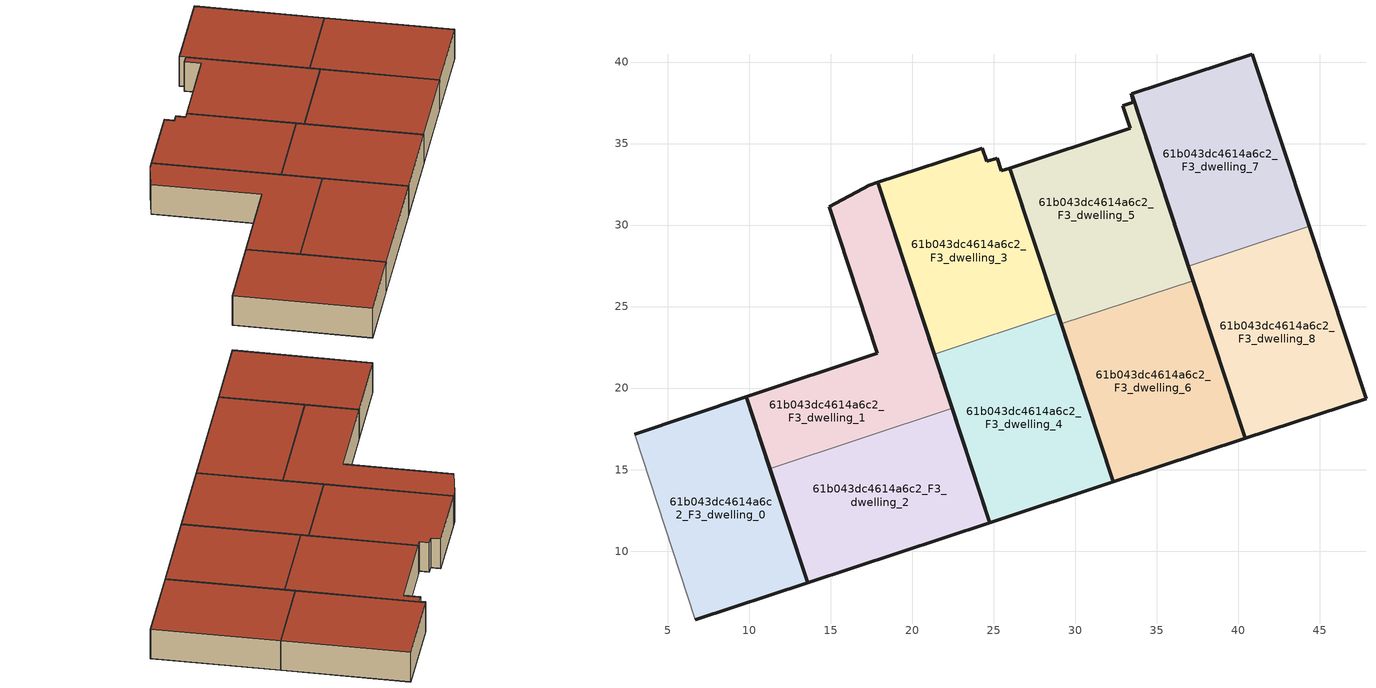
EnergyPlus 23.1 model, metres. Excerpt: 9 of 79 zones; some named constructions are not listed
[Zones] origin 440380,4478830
61b043dc4614a6c2_F3_dwelling_0
 floor to 61b043dc4614a6c2_F2_dwelling_0 (EU_floor_Construction): 13.58,8.06 9.82,19.46 2.96,17.17 6.68,5.79 z9
 wall outside (EU_wall_Construction): 2.96,17.17 9.82,19.46 13.58,8.06 6.68,5.79 z9:12
 wall adiabatic (EU_wall_Construction): 6.68,5.79 2.96,17.17 z9:12
 roof outside (EU_roof_Construction): 9.82,19.46 13.58,8.06 6.68,5.79 2.96,17.17 z12
61b043dc4614a6c2_F3_dwelling_1
 floor to 61b043dc4614a6c2_F2_dwelling_1 (EU_floor_Construction): 22.45,18.75 17.88,32.62 17.36,32.46 14.9,31.11 17.85,22.13 9.82,19.46 11.27,15.06 z9
 wall outside (EU_wall_Construction): 11.27,15.06 9.82,19.46 17.85,22.13 14.9,31.11 17.36,32.46 17.88,32.62 22.45,18.75 z9:12
 wall to 61b043dc4614a6c2_F3_dwelling_2 (EU_wall_Construction): 22.45,18.75 11.27,15.06 z9:12
 roof outside (EU_roof_Construction): 17.88,32.62 22.45,18.75 11.27,15.06 9.82,19.46 17.85,22.13 14.9,31.11 17.36,32.46 z12
61b043dc4614a6c2_F3_dwelling_2
 floor to 61b043dc4614a6c2_F2_dwelling_2 (EU_floor_Construction): 24.76,11.75 22.45,18.75 11.27,15.06 13.58,8.06 z9
 wall outside (EU_wall_Construction): 22.45,18.75 24.76,11.75 13.58,8.06 11.27,15.06 z9:12
 roof outside (EU_roof_Construction): 22.45,18.75 24.76,11.75 13.58,8.06 11.27,15.06 z12
61b043dc4614a6c2_F3_dwelling_3
 floor to 61b043dc4614a6c2_F2_dwelling_3 (EU_floor_Construction): 28.92,24.59 25.98,33.5 25.46,33.32 25.21,34.11 24.55,33.91 24.28,34.72 17.88,32.62 21.35,22.09 z9
 wall outside (EU_wall_Construction): 21.35,22.09 17.88,32.62 24.28,34.72 24.55,33.91 25.21,34.11 25.46,33.32 25.98,33.5 28.92,24.59 z9:12
 wall to 61b043dc4614a6c2_F3_dwelling_4 (EU_wall_Construction): 28.92,24.59 21.35,22.09 z9:12
 roof outside (EU_roof_Construction): 25.98,33.5 28.92,24.59 21.35,22.09 17.88,32.62 24.28,34.72 24.55,33.91 25.21,34.11 25.46,33.32 z12
61b043dc4614a6c2_F3_dwelling_4
 floor to 61b043dc4614a6c2_F2_dwelling_4 (EU_floor_Construction): 32.33,14.24 28.92,24.59 21.35,22.09 24.76,11.75 z9
 wall outside (EU_wall_Construction): 28.92,24.59 32.33,14.24 24.76,11.75 21.35,22.09 z9:12
 roof outside (EU_roof_Construction): 28.92,24.59 32.33,14.24 24.76,11.75 21.35,22.09 z12
61b043dc4614a6c2_F3_dwelling_5
 floor to 61b043dc4614a6c2_F2_dwelling_5 (EU_floor_Construction): 37.22,26.6 33.45,38.05 33.43,38.04 33.55,37.52 32.91,37.3 33.37,35.94 25.98,33.5 29.14,23.93 z9
 wall outside (EU_wall_Construction): 29.14,23.93 25.98,33.5 33.37,35.94 32.91,37.3 33.55,37.52 33.43,38.04 33.45,38.05 37.22,26.6 z9:12
 wall to 61b043dc4614a6c2_F3_dwelling_6 (EU_wall_Construction): 37.22,26.6 29.14,23.93 z9:12
 roof outside (EU_roof_Construction): 33.55,37.52 33.43,38.04 33.45,38.05 37.22,26.6 29.14,23.93 25.98,33.5 33.37,35.94 32.91,37.3 z12
61b043dc4614a6c2_F3_dwelling_6
 floor to 61b043dc4614a6c2_F2_dwelling_6 (EU_floor_Construction): 40.42,16.91 37.22,26.6 29.14,23.93 32.33,14.24 z9
 wall outside (EU_wall_Construction): 37.22,26.6 40.42,16.91 32.33,14.24 29.14,23.93 z9:12
 roof outside (EU_roof_Construction): 37.22,26.6 40.42,16.91 32.33,14.24 29.14,23.93 z12
61b043dc4614a6c2_F3_dwelling_7
 floor to 61b043dc4614a6c2_F2_dwelling_7 (EU_floor_Construction): 44.34,29.92 40.86,40.48 33.45,38.05 36.93,27.48 z9
 wall outside (EU_wall_Construction): 36.93,27.48 33.45,38.05 40.86,40.48 44.34,29.92 z9:12
 wall to 61b043dc4614a6c2_F3_dwelling_8 (EU_wall_Construction): 44.34,29.92 36.93,27.48 z9:12
 roof outside (EU_roof_Construction): 40.86,40.48 44.34,29.92 36.93,27.48 33.45,38.05 z12
61b043dc4614a6c2_F3_dwelling_8
 floor to 61b043dc4614a6c2_F2_dwelling_8 (EU_floor_Construction): 47.83,19.35 44.34,29.92 36.93,27.48 40.42,16.91 z9
 wall outside (EU_wall_Construction): 44.34,29.92 47.83,19.35 40.42,16.91 36.93,27.48 z9:12
 roof outside (EU_roof_Construction): 44.34,29.92 47.83,19.35 40.42,16.91 36.93,27.48 z12
[HVACTEMPLATE:THERMOSTAT] Constant Heating Setpoint=20; Constant Cooling Setpoint=50
EU_HeatOnly_61b043dc4614a6c2_F0_dwelling_0; EU_HeatOnly_61b043dc4614a6c2_F0_dwelling_1; EU_HeatOnly_61b043dc4614a6c2_F0_dwelling_2; EU_HeatOnly_61b043dc4614a6c2_F0_dwelling_3; EU_HeatOnly_61b043dc4614a6c2_F0_dwelling_4; EU_HeatOnly_61b043dc4614a6c2_F0_dwelling_5; EU_HeatOnly_61b043dc4614a6c2_F0_dwelling_6; EU_HeatOnly_61b043dc4614a6c2_F0_dwelling_7; EU_HeatOnly_61b043dc4614a6c2_F0_dwelling_8; EU_HeatOnly_61b043dc4614a6c2_F0_dwelling_9; EU_HeatOnly_61b043dc4614a6c2_F0_dwelling_10; EU_HeatOnly_61b043dc4614a6c2_F0_dwelling_11; EU_HeatOnly_61b043dc4614a6c2_F0_dwelling_12; EU_HeatOnly_61b043dc4614a6c2_F0_dwelling_13; EU_HeatOnly_61b043dc4614a6c2_F0_dwelling_14; EU_HeatOnly_61b043dc4614a6c2_F0_dwelling_15; EU_HeatOnly_61b043dc4614a6c2_F0_dwelling_16; EU_HeatOnly_61b043dc4614a6c2_F0_dwelling_17; EU_HeatOnly_61b043dc4614a6c2_F0_dwelling_18; EU_HeatOnly_61b043dc4614a6c2_F0_dwelling_19; EU_HeatOnly_61b043dc4614a6c2_F1_dwelling_0; EU_HeatOnly_61b043dc4614a6c2_F1_dwelling_1; EU_HeatOnly_61b043dc4614a6c2_F1_dwelling_2; EU_HeatOnly_61b043dc4614a6c2_F1_dwelling_3; EU_HeatOnly_61b043dc4614a6c2_F1_dwelling_4; EU_HeatOnly_61b043dc4614a6c2_F1_dwelling_5; EU_HeatOnly_61b043dc4614a6c2_F1_dwelling_6; EU_HeatOnly_61b043dc4614a6c2_F1_dwelling_7; EU_HeatOnly_61b043dc4614a6c2_F1_dwelling_8; EU_HeatOnly_61b043dc4614a6c2_F1_dwelling_9; EU_HeatOnly_61b043dc4614a6c2_F1_dwelling_10; EU_HeatOnly_61b043dc4614a6c2_F1_dwelling_11; EU_HeatOnly_61b043dc4614a6c2_F1_dwelling_12; EU_HeatOnly_61b043dc4614a6c2_F1_dwelling_13; EU_HeatOnly_61b043dc4614a6c2_F1_dwelling_14; EU_HeatOnly_61b043dc4614a6c2_F1_dwelling_15; EU_HeatOnly_61b043dc4614a6c2_F1_dwelling_16; EU_HeatOnly_61b043dc4614a6c2_F1_dwelling_17; EU_HeatOnly_61b043dc4614a6c2_F1_dwelling_18; EU_HeatOnly_61b043dc4614a6c2_F1_dwelling_19; EU_HeatOnly_61b043dc4614a6c2_F2_dwelling_0; EU_HeatOnly_61b043dc4614a6c2_F2_dwelling_1; EU_HeatOnly_61b043dc4614a6c2_F2_dwelling_2; EU_HeatOnly_61b043dc4614a6c2_F2_dwelling_3; EU_HeatOnly_61b043dc4614a6c2_F2_dwelling_4; EU_HeatOnly_61b043dc4614a6c2_F2_dwelling_5; EU_HeatOnly_61b043dc4614a6c2_F2_dwelling_6; EU_HeatOnly_61b043dc4614a6c2_F2_dwelling_7; EU_HeatOnly_61b043dc4614a6c2_F2_dwelling_8; EU_HeatOnly_61b043dc4614a6c2_F2_dwelling_9; EU_HeatOnly_61b043dc4614a6c2_F2_dwelling_10; EU_HeatOnly_61b043dc4614a6c2_F2_dwelling_11; EU_HeatOnly_61b043dc4614a6c2_F2_dwelling_12; EU_HeatOnly_61b043dc4614a6c2_F2_dwelling_13; EU_HeatOnly_61b043dc4614a6c2_F2_dwelling_14; EU_HeatOnly_61b043dc4614a6c2_F2_dwelling_15; EU_HeatOnly_61b043dc4614a6c2_F2_dwelling_16; EU_HeatOnly_61b043dc4614a6c2_F2_dwelling_17; EU_HeatOnly_61b043dc4614a6c2_F2_dwelling_18; EU_HeatOnly_61b043dc4614a6c2_F2_dwelling_19; EU_HeatOnly_61b043dc4614a6c2_F3_dwelling_0; EU_HeatOnly_61b043dc4614a6c2_F3_dwelling_1; EU_HeatOnly_61b043dc4614a6c2_F3_dwelling_2; EU_HeatOnly_61b043dc4614a6c2_F3_dwelling_3; EU_HeatOnly_61b043dc4614a6c2_F3_dwelling_4; EU_HeatOnly_61b043dc4614a6c2_F3_dwelling_5; EU_HeatOnly_61b043dc4614a6c2_F3_dwelling_6; EU_HeatOnly_61b043dc4614a6c2_F3_dwelling_7; EU_HeatOnly_61b043dc4614a6c2_F3_dwelling_8; EU_HeatOnly_61b043dc4614a6c2_F3_dwelling_9; EU_HeatOnly_61b043dc4614a6c2_F3_dwelling_10; EU_HeatOnly_61b043dc4614a6c2_F3_dwelling_11; EU_HeatOnly_61b043dc4614a6c2_F3_dwelling_12; EU_HeatOnly_61b043dc4614a6c2_F3_dwelling_13; EU_HeatOnly_61b043dc4614a6c2_F3_dwelling_14; EU_HeatOnly_61b043dc4614a6c2_F3_dwelling_15; EU_HeatOnly_61b043dc4614a6c2_F3_dwelling_16; EU_HeatOnly_61b043dc4614a6c2_F3_dwelling_17; EU_HeatOnly_61b043dc4614a6c2_F3_dwelling_18
[SCHEDULE:CONSTANT]
Name | Hourly Value
EU_AlwaysOn | 1
EU_CoolingOff | 0
[SCHEDULE:FILE] Column Number=1; Rows to Skip at Top=0; Number of Hours of Data=8760; Column Separator=Comma; Interpolate to Timestep=No; Minutes per Item=60; Adjust Schedule for Daylight Savings=Yes
Name | File
EU_Step8_GainSchedule_61b043dc4614a6c2_F1_dwelling_8_f000 | ../../schedules/61b043dc4614a6c2/61b043dc4614a6c2_F1_dwelling_8_f000_gain.csv
EU_Step8_GainSchedule_61b043dc4614a6c2_F1_dwelling_9_f000 | ../../schedules/61b043dc4614a6c2/61b043dc4614a6c2_F1_dwelling_9_f000_gain.csv
EU_Step8_GainSchedule_61b043dc4614a6c2_F1_dwelling_10_f000 | ../../schedules/61b043dc4614a6c2/61b043dc4614a6c2_F1_dwelling_10_f000_gain.csv
EU_Step8_GainSchedule_61b043dc4614a6c2_F1_dwelling_11_f000 | ../../schedules/61b043dc4614a6c2/61b043dc4614a6c2_F1_dwelling_11_f000_gain.csv
EU_Step8_GainSchedule_61b043dc4614a6c2_F1_dwelling_12_f000 | ../../schedules/61b043dc4614a6c2/61b043dc4614a6c2_F1_dwelling_12_f000_gain.csv
EU_Step8_GainSchedule_61b043dc4614a6c2_F1_dwelling_13_f000 | ../../schedules/61b043dc4614a6c2/61b043dc4614a6c2_F1_dwelling_13_f000_gain.csv
EU_Step8_GainSchedule_61b043dc4614a6c2_F1_dwelling_14_f000 | ../../schedules/61b043dc4614a6c2/61b043dc4614a6c2_F1_dwelling_14_f000_gain.csv
EU_Step8_GainSchedule_61b043dc4614a6c2_F1_dwelling_15_f000 | ../../schedules/61b043dc4614a6c2/61b043dc4614a6c2_F1_dwelling_15_f000_gain.csv
EU_Step8_GainSchedule_61b043dc4614a6c2_F1_dwelling_16_f000 | ../../schedules/61b043dc4614a6c2/61b043dc4614a6c2_F1_dwelling_16_f000_gain.csv
EU_Step8_GainSchedule_61b043dc4614a6c2_F1_dwelling_17_f000 | ../../schedules/61b043dc4614a6c2/61b043dc4614a6c2_F1_dwelling_17_f000_gain.csv
EU_Step8_GainSchedule_61b043dc4614a6c2_F1_dwelling_18_f000 | ../../schedules/61b043dc4614a6c2/61b043dc4614a6c2_F1_dwelling_18_f000_gain.csv
EU_Step8_GainSchedule_61b043dc4614a6c2_F1_dwelling_19_f000 | ../../schedules/61b043dc4614a6c2/61b043dc4614a6c2_F1_dwelling_19_f000_gain.csv
EU_Step8_GainSchedule_61b043dc4614a6c2_F3_dwelling_12_f000 | ../../schedules/61b043dc4614a6c2/61b043dc4614a6c2_F3_dwelling_12_f000_gain.csv
EU_Step8_GainSchedule_61b043dc4614a6c2_F3_dwelling_13_f000 | ../../schedules/61b043dc4614a6c2/61b043dc4614a6c2_F3_dwelling_13_f000_gain.csv
EU_Step8_GainSchedule_61b043dc4614a6c2_F3_dwelling_14_f000 | ../../schedules/61b043dc4614a6c2/61b043dc4614a6c2_F3_dwelling_14_f000_gain.csv
EU_Step8_GainSchedule_61b043dc4614a6c2_F3_dwelling_15_f000 | ../../schedules/61b043dc4614a6c2/61b043dc4614a6c2_F3_dwelling_15_f000_gain.csv
EU_Step8_GainSchedule_61b043dc4614a6c2_F3_dwelling_16_f000 | ../../schedules/61b043dc4614a6c2/61b043dc4614a6c2_F3_dwelling_16_f000_gain.csv
EU_Step8_GainSchedule_61b043dc4614a6c2_F3_dwelling_17_f000 | ../../schedules/61b043dc4614a6c2/61b043dc4614a6c2_F3_dwelling_17_f000_gain.csv
EU_Step8_GainSchedule_61b043dc4614a6c2_F3_dwelling_18_f000 | ../../schedules/61b043dc4614a6c2/61b043dc4614a6c2_F3_dwelling_18_f000_gain.csv
